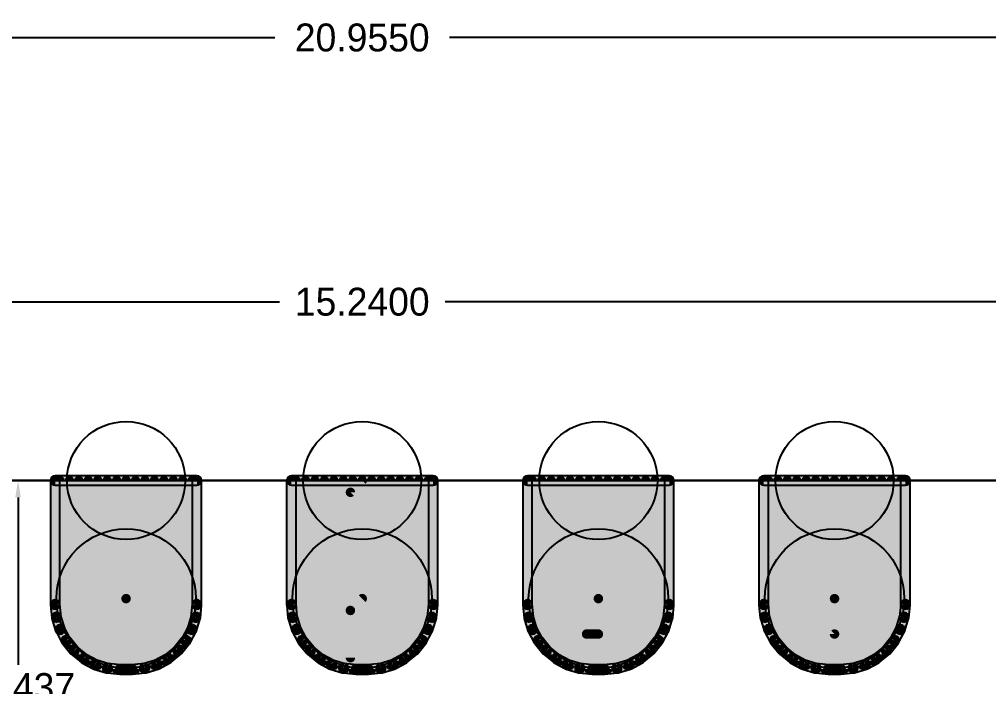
# Model space of a CAD drawing. Extents: x -87.3 to -53.8, y 3.8 to 28.4.
# Drawn here: x -72.25 to -61.83, y 21.18 to 28.35 of the extents above; entities that cross this region are included whole.
import ezdxf

# ---------------------------------------------------------------- set-up
doc = ezdxf.new("R2010")
doc.units = 0
doc.header["$MEASUREMENT"] = 0
doc.layers.get('0').update_dxf_attribs({"linetype": 'CONTINUOUS'})
doc.layers.get('Defpoints').update_dxf_attribs({"linetype": 'CONTINUOUS'})
for name, color, linetype in [('16', 175, 'CONTINUOUS'), ('17', 82, 'CONTINUOUS'), ('20', 213, 'CONTINUOUS')]:
    doc.layers.add(name, color=color, linetype=linetype)
doc.dimstyles.get("Standard").update_dxf_attribs({"dimtxt": 0.18, "dimasz": 0.18, "dimexe": 0.18, "dimexo": 0.0625, "dimgap": 0.09, "dimtad": 0, "dimtih": 1, "dimtoh": 1, "dimdec": 4, "dimzin": 0, "dimdsep": 46, "dimtxsty": 'Standard', "dimcen": 0.09, "dimadec": 0, "dimazin": 0, "dimtfac": 1, "dimtdec": 4, "dimtofl": 0, "dimtmove": 0, "dimatfit": 3, "dimfxl": 1, "dimtolj": 1, "dimtzin": 0, "dimarcsym": 0})

# ---------------------------------------------------------------- blocks, each defined once
blk = doc.blocks.new('ROUNDP')
blk.add_circle((0, 0), 0.5)
blk = doc.blocks.new('*D110')
at = {"color": 2, "linetype": 'Continuous', "lineweight": -2}
for p, q in [((-79.045, 21.552), (-79.045, 28.338)), ((-58.09, 21.552), (-58.09, 28.338))]:
    blk.add_line(p, q, dxfattribs=at)
at = {"color": 0, "linetype": 'Continuous', "lineweight": -2}
for p, q in [((-78.865, 28.158), (-69.507, 28.158)), ((-58.27, 28.158), (-67.627, 28.158))]:
    blk.add_line(p, q, dxfattribs=at)
at = {"color": 0, "linetype": 'Continuous'}
for points in [[(-78.865, 28.188), (-78.865, 28.128), (-79.045, 28.158)], [(-58.27, 28.188), (-58.27, 28.128), (-58.09, 28.158)]]:
    blk.add_solid(points, dxfattribs=at)
at = {"layer": 'Defpoints', "color": 0, "linetype": 'Continuous'}
for p in [(-58.09, 28.158), (-79.045, 21.49), (-58.09, 21.49)]:
    blk.add_point(p, dxfattribs=at)
at = {"color": 0, "linetype": 'Continuous', "insert": (-68.567, 28.158), "char_height": 0.3, "attachment_point": 5}
blk.add_mtext('\\A1;20.9550', dxfattribs=at)
blk = doc.blocks.new('*D112')
at = {"color": 0, "linetype": 'Continuous', "lineweight": -2}
for p, q in [((-76.187, 23.509), (-76.187, 25.497)), ((-60.947, 23.509), (-60.947, 25.497)), ((-76.007, 25.317), (-69.457, 25.317)), ((-61.127, 25.317), (-67.677, 25.317))]:
    blk.add_line(p, q, dxfattribs=at)
at = {"color": 0, "linetype": 'Continuous'}
for points in [[(-76.007, 25.347), (-76.007, 25.287), (-76.187, 25.317)], [(-61.127, 25.347), (-61.127, 25.287), (-60.947, 25.317)]]:
    blk.add_solid(points, dxfattribs=at)
at = {"layer": 'Defpoints', "color": 0, "linetype": 'Continuous'}
for p in [(-76.187, 25.317), (-76.187, 23.447), (-60.947, 23.447)]:
    blk.add_point(p, dxfattribs=at)
at = {"color": 0, "linetype": 'Continuous', "insert": (-68.567, 25.317), "char_height": 0.3, "attachment_point": 5}
blk.add_mtext('\\A1;15.2400', dxfattribs=at)
blk = doc.blocks.new('*D145')
at = {"color": 0, "linetype": 'Continuous', "lineweight": -2}
for p, q in [((-68.63, 23.395), (-72.449, 23.395)), ((-72.269, 23.215), (-72.269, 21.413)), ((-72.269, 19.131), (-72.269, 20.933)), ((-68.757, 18.951), (-72.449, 18.951))]:
    blk.add_line(p, q, dxfattribs=at)
at = {"color": 0, "linetype": 'Continuous'}
for points in [[(-72.299, 23.215), (-72.239, 23.215), (-72.269, 23.395)], [(-72.299, 19.131), (-72.239, 19.131), (-72.269, 18.951)]]:
    blk.add_solid(points, dxfattribs=at)
at = {"layer": 'Defpoints', "color": 0, "linetype": 'Continuous'}
for p in [(-68.567, 23.395), (-72.269, 18.951), (-68.694, 18.951)]:
    blk.add_point(p, dxfattribs=at)
at = {"color": 0, "linetype": 'Continuous', "insert": (-72.269, 21.173), "char_height": 0.3, "attachment_point": 5}
blk.add_mtext('\\A1;4.4437', dxfattribs=at)

msp = doc.modelspace()

# ---------------------------------------------------------------- linework, layer by layer
at = {"layer": '16'}
for points in [[(-71.92022, 23.3961), (-71.92022, 22.0626, 1), (-71.81862, 22.0626), (-71.81862, 23.3961, 1)], [(-70.34542, 23.4469), (-71.86942, 23.4469, 1), (-71.86942, 23.3453), (-70.34542, 23.3453, 1)], [(-70.29462, 22.0626), (-70.29462, 23.3961, 1), (-70.39622, 23.3961), (-70.39622, 22.0626, 1)], [(-69.38022, 23.3961), (-69.38022, 22.0626, 1), (-69.27862, 22.0626), (-69.27862, 23.3961, 1)], [(-67.80542, 23.4469), (-69.32942, 23.4469, 1), (-69.32942, 23.3453), (-67.80542, 23.3453, 1)], [(-67.75462, 22.0626), (-67.75462, 23.3961, 1), (-67.85622, 23.3961), (-67.85622, 22.0626, 1)], [(-66.84022, 23.3961), (-66.84022, 22.0626, 1), (-66.73862, 22.0626), (-66.73862, 23.3961, 1)], [(-65.26542, 23.4469), (-66.78942, 23.4469, 1), (-66.78942, 23.3453), (-65.26542, 23.3453, 1)], [(-65.21462, 22.0626), (-65.21462, 23.3961, 1), (-65.31622, 23.3961), (-65.31622, 22.0626, 1)], [(-64.30022, 23.3961), (-64.30022, 22.0626, 1), (-64.19862, 22.0626), (-64.19862, 23.3961, 1)], [(-62.72542, 23.4469), (-64.24942, 23.4469, 1), (-64.24942, 23.3453), (-62.72542, 23.3453, 1)], [(-62.67462, 22.0626), (-62.67462, 23.3961, 1), (-62.77622, 23.3961), (-62.77622, 22.0626, 1)], [(-71.92002, 22.0576), (-71.90652, 21.9213, 1), (-71.80542, 21.9313), (-71.81882, 22.0676, 1)], [(-70.30832, 21.9213), (-70.29482, 22.0576, 1), (-70.39602, 22.0676), (-70.40942, 21.9313, 1)], [(-69.38002, 22.0576), (-69.36652, 21.9213, 1), (-69.26542, 21.9313), (-69.27882, 22.0676, 1)], [(-67.76832, 21.9213), (-67.75482, 22.0576, 1), (-67.85602, 22.0676), (-67.86942, 21.9313, 1)], [(-66.84002, 22.0576), (-66.82652, 21.9213, 1), (-66.72542, 21.9313), (-66.73882, 22.0676, 1)], [(-65.22832, 21.9213), (-65.21482, 22.0576, 1), (-65.31602, 22.0676), (-65.32942, 21.9313, 1)], [(-64.30002, 22.0576), (-64.28652, 21.9213, 1), (-64.18542, 21.9313), (-64.19882, 22.0676, 1)], [(-62.68832, 21.9213), (-62.67482, 22.0576, 1), (-62.77602, 22.0676), (-62.78942, 21.9313, 1)], [(-71.90462, 21.9116), (-71.86482, 21.7806, 1), (-71.76762, 21.81), (-71.80742, 21.9411, 1)], [(-70.35002, 21.7806), (-70.31022, 21.9116, 1), (-70.40742, 21.9411), (-70.44722, 21.81, 1)], [(-69.36462, 21.9116), (-69.32482, 21.7806, 1), (-69.22762, 21.81), (-69.26742, 21.9411, 1)], [(-67.81002, 21.7806), (-67.77022, 21.9116, 1), (-67.86742, 21.9411), (-67.90722, 21.81, 1)], [(-66.82462, 21.9116), (-66.78482, 21.7806, 1), (-66.68762, 21.81), (-66.72742, 21.9411, 1)], [(-65.27002, 21.7806), (-65.23022, 21.9116, 1), (-65.32742, 21.9411), (-65.36722, 21.81, 1)], [(-64.28462, 21.9116), (-64.24482, 21.7806, 1), (-64.14762, 21.81), (-64.18742, 21.9411, 1)], [(-62.73002, 21.7806), (-62.69022, 21.9116, 1), (-62.78742, 21.9411), (-62.82722, 21.81, 1)], [(-71.86102, 21.7713), (-71.79652, 21.6506, 1), (-71.70692, 21.6985), (-71.77142, 21.8192, 1)], [(-70.41832, 21.6506), (-70.35382, 21.7713, 1), (-70.44342, 21.8192), (-70.50792, 21.6985, 1)], [(-69.32102, 21.7713), (-69.25652, 21.6506, 1), (-69.16692, 21.6985), (-69.23142, 21.8192, 1)], [(-67.87832, 21.6506), (-67.81382, 21.7713, 1), (-67.90342, 21.8192), (-67.96792, 21.6985, 1)], [(-66.78102, 21.7713), (-66.71652, 21.6506, 1), (-66.62692, 21.6985), (-66.69142, 21.8192, 1)], [(-65.33832, 21.6506), (-65.27382, 21.7713, 1), (-65.36342, 21.8192), (-65.42792, 21.6985, 1)], [(-64.24102, 21.7713), (-64.17652, 21.6506, 1), (-64.08692, 21.6985), (-64.15142, 21.8192, 1)], [(-62.79832, 21.6506), (-62.73382, 21.7713, 1), (-62.82342, 21.8192), (-62.88792, 21.6985, 1)], [(-71.79102, 21.6423), (-71.70412, 21.5365, 1), (-71.62552, 21.6009), (-71.71242, 21.7068, 1)], [(-70.51072, 21.5365), (-70.42382, 21.6423, 1), (-70.50242, 21.7068), (-70.58932, 21.6009, 1)], [(-69.25102, 21.6423), (-69.16412, 21.5365, 1), (-69.08552, 21.6009), (-69.17242, 21.7068, 1)], [(-67.97072, 21.5365), (-67.88382, 21.6423, 1), (-67.96242, 21.7068), (-68.04932, 21.6009, 1)], [(-66.71102, 21.6423), (-66.62412, 21.5365, 1), (-66.54552, 21.6009), (-66.63242, 21.7068, 1)], [(-65.43072, 21.5365), (-65.34382, 21.6423, 1), (-65.42242, 21.7068), (-65.50932, 21.6009, 1)], [(-64.17102, 21.6423), (-64.08412, 21.5365, 1), (-64.00552, 21.6009), (-64.09242, 21.7068, 1)], [(-62.89072, 21.5365), (-62.80382, 21.6423, 1), (-62.88242, 21.7068), (-62.96932, 21.6009, 1)], [(-71.69702, 21.5294), (-71.59122, 21.4425, 1), (-71.52672, 21.5211), (-71.63262, 21.608, 1)], [(-70.62362, 21.4425), (-70.51782, 21.5294, 1), (-70.58222, 21.608), (-70.68812, 21.5211, 1)], [(-69.15702, 21.5294), (-69.05122, 21.4425, 1), (-68.98672, 21.5211), (-69.09262, 21.608, 1)], [(-68.08362, 21.4425), (-67.97782, 21.5294, 1), (-68.04222, 21.608), (-68.14812, 21.5211, 1)], [(-66.61702, 21.5294), (-66.51122, 21.4425, 1), (-66.44672, 21.5211), (-66.55262, 21.608, 1)], [(-65.54362, 21.4425), (-65.43782, 21.5294, 1), (-65.50222, 21.608), (-65.60812, 21.5211, 1)], [(-64.07702, 21.5294), (-63.97122, 21.4425, 1), (-63.90672, 21.5211), (-64.01262, 21.608, 1)], [(-63.00362, 21.4425), (-62.89782, 21.5294, 1), (-62.96222, 21.608), (-63.06812, 21.5211, 1)], [(-71.58292, 21.437), (-71.46222, 21.3725, 1), (-71.41432, 21.4621), (-71.53502, 21.5266, 1)], [(-70.75262, 21.3725), (-70.63192, 21.437, 1), (-70.67982, 21.5266), (-70.80052, 21.4621, 1)], [(-69.04292, 21.437), (-68.92222, 21.3725, 1), (-68.87432, 21.4621), (-68.99502, 21.5266, 1)], [(-68.21262, 21.3725), (-68.09192, 21.437, 1), (-68.13982, 21.5266), (-68.26052, 21.4621, 1)], [(-66.50292, 21.437), (-66.38222, 21.3725, 1), (-66.33432, 21.4621), (-66.45502, 21.5266, 1)], [(-65.67262, 21.3725), (-65.55192, 21.437, 1), (-65.59982, 21.5266), (-65.72052, 21.4621, 1)], [(-63.96292, 21.437), (-63.84222, 21.3725, 1), (-63.79432, 21.4621), (-63.91502, 21.5266, 1)], [(-63.13262, 21.3725), (-63.01192, 21.437, 1), (-63.05982, 21.5266), (-63.18052, 21.4621, 1)], [(-71.45292, 21.3687), (-71.32192, 21.3289, 1), (-71.29242, 21.4261), (-71.42352, 21.4659, 1)], [(-71.31222, 21.327), (-71.17592, 21.3135, 1), (-71.16592, 21.4147), (-71.30222, 21.4281, 1)], [(-71.17092, 21.3133), (-71.04392, 21.3133, 1), (-71.04392, 21.4149), (-71.17092, 21.4149, 1)], [(-71.03892, 21.3135), (-70.90262, 21.327, 1), (-70.91262, 21.4281), (-71.04892, 21.4147, 1)], [(-70.89292, 21.3289), (-70.76192, 21.3687, 1), (-70.79132, 21.4659), (-70.92242, 21.4261, 1)], [(-68.91292, 21.3687), (-68.78192, 21.3289, 1), (-68.75242, 21.4261), (-68.88352, 21.4659, 1)], [(-68.77222, 21.327), (-68.63592, 21.3135, 1), (-68.62592, 21.4147), (-68.76222, 21.4281, 1)], [(-68.63092, 21.3133), (-68.50392, 21.3133, 1), (-68.50392, 21.4149), (-68.63092, 21.4149, 1)], [(-68.49892, 21.3135), (-68.36262, 21.327, 1), (-68.37262, 21.4281), (-68.50892, 21.4147, 1)], [(-68.35292, 21.3289), (-68.22192, 21.3687, 1), (-68.25132, 21.4659), (-68.38242, 21.4261, 1)], [(-66.37292, 21.3687), (-66.24192, 21.3289, 1), (-66.21242, 21.4261), (-66.34352, 21.4659, 1)], [(-66.23222, 21.327), (-66.09592, 21.3135, 1), (-66.08592, 21.4147), (-66.22222, 21.4281, 1)], [(-66.09092, 21.3133), (-65.96392, 21.3133, 1), (-65.96392, 21.4149), (-66.09092, 21.4149, 1)], [(-65.95892, 21.3135), (-65.82262, 21.327, 1), (-65.83262, 21.4281), (-65.96892, 21.4147, 1)], [(-65.81292, 21.3289), (-65.68192, 21.3687, 1), (-65.71132, 21.4659), (-65.84242, 21.4261, 1)], [(-63.83292, 21.3687), (-63.70192, 21.3289, 1), (-63.67242, 21.4261), (-63.80352, 21.4659, 1)], [(-63.69222, 21.327), (-63.55592, 21.3135, 1), (-63.54592, 21.4147), (-63.68222, 21.4281, 1)], [(-63.55092, 21.3133), (-63.42392, 21.3133, 1), (-63.42392, 21.4149), (-63.55092, 21.4149, 1)], [(-63.41892, 21.3135), (-63.28262, 21.327, 1), (-63.29262, 21.4281), (-63.42892, 21.4147, 1)], [(-63.27292, 21.3289), (-63.14192, 21.3687, 1), (-63.17132, 21.4659), (-63.30242, 21.4261, 1)]]:
    msp.add_lwpolyline(points, format="xyb", close=True, dxfattribs=at)
at = {"layer": '16', "const_width": 0.1016}
for points in [[(-71.86942, 23.3961), (-71.86942, 22.0626)], [(-70.34542, 23.3961), (-71.86942, 23.3961)], [(-71.81862, 23.3961), (-71.81862, 21.8031)], [(-71.71702, 23.3961), (-71.71702, 21.6323)], [(-71.61542, 23.3961), (-71.61542, 21.5281)], [(-71.51382, 23.3961), (-71.51382, 21.4577)], [(-71.41222, 23.3961), (-71.41222, 21.4094)], [(-71.31062, 23.3961), (-71.31062, 21.3786)], [(-71.20902, 23.3961), (-71.20902, 21.3679)], [(-71.10742, 23.3961), (-71.10742, 21.3641)], [(-71.10742, 23.3961), (-71.10742, 22.1261)], [(-71.00582, 23.3961), (-71.00582, 21.3679)], [(-70.90422, 23.3961), (-70.90422, 21.3786)], [(-70.80262, 23.3961), (-70.80262, 21.4094)], [(-70.70102, 23.3961), (-70.70102, 21.4577)], [(-70.59942, 23.3961), (-70.59942, 21.5281)], [(-70.49782, 23.3961), (-70.49782, 21.6323)], [(-70.39622, 23.3961), (-70.39622, 21.8031)], [(-70.34542, 22.0626), (-70.34542, 23.3961)], [(-69.32942, 23.3961), (-69.32942, 22.0626)], [(-67.80542, 23.3961), (-69.32942, 23.3961)], [(-69.27862, 23.3961), (-69.27862, 21.8031)], [(-69.17702, 23.3961), (-69.17702, 21.6323)], [(-69.07542, 23.3961), (-69.07542, 21.5281)], [(-68.97382, 23.3961), (-68.97382, 21.4577)], [(-68.87222, 23.3961), (-68.87222, 21.4094)], [(-68.77062, 23.3961), (-68.77062, 21.3786)], [(-68.69442, 23.2691), (-68.56742, 23.3961)], [(-68.66902, 23.3961), (-68.66902, 21.3679)], [(-68.56742, 23.3961), (-68.56742, 21.3641)], [(-68.46582, 23.3961), (-68.46582, 21.3679)], [(-68.36422, 23.3961), (-68.36422, 21.3786)], [(-68.26262, 23.3961), (-68.26262, 21.4094)], [(-68.16102, 23.3961), (-68.16102, 21.4577)], [(-68.05942, 23.3961), (-68.05942, 21.5281)], [(-67.95782, 23.3961), (-67.95782, 21.6323)], [(-67.85622, 23.3961), (-67.85622, 21.8031)], [(-67.80542, 22.0626), (-67.80542, 23.3961)], [(-66.78942, 23.3961), (-66.78942, 22.0626)], [(-65.26542, 23.3961), (-66.78942, 23.3961)], [(-66.73862, 23.3961), (-66.73862, 21.8031)], [(-66.63702, 23.3961), (-66.63702, 21.6323)], [(-66.53542, 23.3961), (-66.53542, 21.5281)], [(-66.43382, 23.3961), (-66.43382, 21.4577)], [(-66.33222, 23.3961), (-66.33222, 21.4094)], [(-66.23062, 23.3961), (-66.23062, 21.3786)], [(-66.12902, 23.3961), (-66.12902, 21.3679)], [(-66.02742, 23.3961), (-66.02742, 21.3641)], [(-66.02742, 22.1261), (-66.02742, 23.3961)], [(-65.92582, 23.3961), (-65.92582, 21.3679)], [(-65.82422, 23.3961), (-65.82422, 21.3786)], [(-65.72262, 23.3961), (-65.72262, 21.4094)], [(-65.62102, 23.3961), (-65.62102, 21.4577)], [(-65.51942, 23.3961), (-65.51942, 21.5281)], [(-65.41782, 23.3961), (-65.41782, 21.6323)], [(-65.31622, 23.3961), (-65.31622, 21.8031)], [(-65.26542, 22.0626), (-65.26542, 23.3961)], [(-64.24942, 23.3961), (-64.24942, 22.0626)], [(-62.72542, 23.3961), (-64.24942, 23.3961)], [(-64.19862, 23.3961), (-64.19862, 21.8031)], [(-64.09702, 23.3961), (-64.09702, 21.6323)], [(-63.99542, 23.3961), (-63.99542, 21.5281)], [(-63.89382, 23.3961), (-63.89382, 21.4577)], [(-63.79222, 23.3961), (-63.79222, 21.4094)], [(-63.69062, 23.3961), (-63.69062, 21.3786)], [(-63.58902, 23.3961), (-63.58902, 21.3679)], [(-63.48742, 23.3961), (-63.48742, 21.3641)], [(-63.48742, 22.1261), (-63.48742, 23.3961)], [(-63.38582, 23.3961), (-63.38582, 21.3679)], [(-63.28422, 23.3961), (-63.28422, 21.3786)], [(-63.18262, 23.3961), (-63.18262, 21.4094)], [(-63.08102, 23.3961), (-63.08102, 21.4577)], [(-62.97942, 23.3961), (-62.97942, 21.5281)], [(-62.87782, 23.3961), (-62.87782, 21.6323)], [(-62.77622, 23.3961), (-62.77622, 21.8031)], [(-62.72542, 22.0626), (-62.72542, 23.3961)], [(-68.69442, 21.9991), (-68.69442, 23.2691)], [(-71.86942, 22.0626), (-71.85602, 21.9263)], [(-70.35882, 21.9263), (-70.34542, 22.0626)], [(-69.32942, 22.0626), (-69.31602, 21.9263)], [(-68.56742, 22.1261), (-68.69442, 21.9991)], [(-67.81882, 21.9263), (-67.80542, 22.0626)], [(-66.78942, 22.0626), (-66.77602, 21.9263)], [(-66.02742, 22.1261), (-66.02742, 21.7451)], [(-65.27882, 21.9263), (-65.26542, 22.0626)], [(-64.24942, 22.0626), (-64.23602, 21.9263)], [(-63.48742, 22.1261), (-63.48742, 21.7451)], [(-62.73882, 21.9263), (-62.72542, 22.0626)], [(-68.69442, 21.9991), (-68.69442, 21.4911)], [(-71.85602, 21.9263), (-71.81622, 21.7953)], [(-70.39862, 21.7953), (-70.35882, 21.9263)], [(-69.31602, 21.9263), (-69.27622, 21.7953)], [(-67.85862, 21.7953), (-67.81882, 21.9263)], [(-66.77602, 21.9263), (-66.73622, 21.7953)], [(-65.31862, 21.7953), (-65.27882, 21.9263)], [(-64.23602, 21.9263), (-64.19622, 21.7953)], [(-62.77862, 21.7953), (-62.73882, 21.9263)], [(-71.81622, 21.7953), (-71.75172, 21.6745)], [(-70.46312, 21.6745), (-70.39862, 21.7953)], [(-69.27622, 21.7953), (-69.21172, 21.6745)], [(-67.92312, 21.6745), (-67.85862, 21.7953)], [(-66.73622, 21.7953), (-66.67172, 21.6745)], [(-66.02742, 21.7451), (-66.15442, 21.7451)], [(-65.38312, 21.6745), (-65.31862, 21.7953)], [(-64.19622, 21.7953), (-64.13172, 21.6745)], [(-62.84312, 21.6745), (-62.77862, 21.7953)], [(-71.75172, 21.6745), (-71.66482, 21.5687)], [(-70.55002, 21.5687), (-70.46312, 21.6745)], [(-69.21172, 21.6745), (-69.12482, 21.5687)], [(-68.01002, 21.5687), (-67.92312, 21.6745)], [(-66.67172, 21.6745), (-66.58482, 21.5687)], [(-65.47002, 21.5687), (-65.38312, 21.6745)], [(-64.13172, 21.6745), (-64.04482, 21.5687)], [(-62.93002, 21.5687), (-62.84312, 21.6745)], [(-71.66482, 21.5687), (-71.55902, 21.4818)], [(-70.65582, 21.4818), (-70.55002, 21.5687)], [(-69.12482, 21.5687), (-69.01902, 21.4818)], [(-68.11582, 21.4818), (-68.01002, 21.5687)], [(-66.58482, 21.5687), (-66.47902, 21.4818)], [(-65.57582, 21.4818), (-65.47002, 21.5687)], [(-64.04482, 21.5687), (-63.93902, 21.4818)], [(-63.03582, 21.4818), (-62.93002, 21.5687)], [(-71.55902, 21.4818), (-71.43822, 21.4173)], [(-70.77662, 21.4173), (-70.65582, 21.4818)], [(-69.01902, 21.4818), (-68.89822, 21.4173)], [(-68.23662, 21.4173), (-68.11582, 21.4818)], [(-66.47902, 21.4818), (-66.35822, 21.4173)], [(-65.69662, 21.4173), (-65.57582, 21.4818)], [(-63.93902, 21.4818), (-63.81822, 21.4173)], [(-63.15662, 21.4173), (-63.03582, 21.4818)], [(-71.43822, 21.4173), (-71.30722, 21.3775)], [(-71.30722, 21.3775), (-71.17092, 21.3641)], [(-71.17092, 21.3641), (-71.04392, 21.3641)], [(-71.04392, 21.3641), (-70.90762, 21.3775)], [(-70.90762, 21.3775), (-70.77662, 21.4173)], [(-68.89822, 21.4173), (-68.76722, 21.3775)], [(-68.76722, 21.3775), (-68.63092, 21.3641)], [(-68.63092, 21.3641), (-68.50392, 21.3641)], [(-68.50392, 21.3641), (-68.36762, 21.3775)], [(-68.36762, 21.3775), (-68.23662, 21.4173)], [(-66.35822, 21.4173), (-66.22722, 21.3775)], [(-66.22722, 21.3775), (-66.09092, 21.3641)], [(-66.09092, 21.3641), (-65.96392, 21.3641)], [(-65.96392, 21.3641), (-65.82762, 21.3775)], [(-65.82762, 21.3775), (-65.69662, 21.4173)], [(-63.81822, 21.4173), (-63.68722, 21.3775)], [(-63.68722, 21.3775), (-63.55092, 21.3641)], [(-63.55092, 21.3641), (-63.42392, 21.3641)], [(-63.42392, 21.3641), (-63.28762, 21.3775)], [(-63.28762, 21.3775), (-63.15662, 21.4173)]]:
    msp.add_lwpolyline(points, dxfattribs=at)
at = {"layer": '16', "const_width": 0.0508}
for points in [[(-71.84402, 23.3961, 1), (-71.89482, 23.3961)], [(-71.86942, 23.4215, 1), (-71.86942, 23.3707)], [(-71.79322, 23.3961, 1), (-71.84402, 23.3961)], [(-71.69162, 23.3961, 1), (-71.74242, 23.3961)], [(-71.59002, 23.3961, 1), (-71.64082, 23.3961)], [(-71.48842, 23.3961, 1), (-71.53922, 23.3961)], [(-71.38682, 23.3961, 1), (-71.43762, 23.3961)], [(-71.28522, 23.3961, 1), (-71.33602, 23.3961)], [(-71.18362, 23.3961, 1), (-71.23442, 23.3961)], [(-71.08202, 23.3961, 1), (-71.13282, 23.3961)], [(-71.08202, 23.3961, 1), (-71.13282, 23.3961)], [(-70.98042, 23.3961, 1), (-71.03122, 23.3961)], [(-70.87882, 23.3961, 1), (-70.92962, 23.3961)], [(-70.77722, 23.3961, 1), (-70.82802, 23.3961)], [(-70.67562, 23.3961, 1), (-70.72642, 23.3961)], [(-70.57402, 23.3961, 1), (-70.62482, 23.3961)], [(-70.47242, 23.3961, 1), (-70.52322, 23.3961)], [(-70.37082, 23.3961, 1), (-70.42162, 23.3961)], [(-70.32002, 23.3961, 1), (-70.37082, 23.3961)], [(-70.34542, 23.3707, 1), (-70.34542, 23.4215)], [(-69.30402, 23.3961, 1), (-69.35482, 23.3961)], [(-69.32942, 23.4215, 1), (-69.32942, 23.3707)], [(-69.25322, 23.3961, 1), (-69.30402, 23.3961)], [(-69.15162, 23.3961, 1), (-69.20242, 23.3961)], [(-69.05002, 23.3961, 1), (-69.10082, 23.3961)], [(-68.94842, 23.3961, 1), (-68.99922, 23.3961)], [(-68.84682, 23.3961, 1), (-68.89762, 23.3961)], [(-68.74522, 23.3961, 1), (-68.79602, 23.3961)], [(-68.64362, 23.3961, 1), (-68.69442, 23.3961)], [(-68.54202, 23.3961, 1), (-68.59282, 23.3961)], [(-68.54942, 23.3781, 1), (-68.58542, 23.4141)], [(-68.44042, 23.3961, 1), (-68.49122, 23.3961)], [(-68.33882, 23.3961, 1), (-68.38962, 23.3961)], [(-68.23722, 23.3961, 1), (-68.28802, 23.3961)], [(-68.13562, 23.3961, 1), (-68.18642, 23.3961)], [(-68.03402, 23.3961, 1), (-68.08482, 23.3961)], [(-67.93242, 23.3961, 1), (-67.98322, 23.3961)], [(-67.83082, 23.3961, 1), (-67.88162, 23.3961)], [(-67.78002, 23.3961, 1), (-67.83082, 23.3961)], [(-67.80542, 23.3707, 1), (-67.80542, 23.4215)], [(-66.76402, 23.3961, 1), (-66.81482, 23.3961)], [(-66.78942, 23.4215, 1), (-66.78942, 23.3707)], [(-66.71322, 23.3961, 1), (-66.76402, 23.3961)], [(-66.61162, 23.3961, 1), (-66.66242, 23.3961)], [(-66.51002, 23.3961, 1), (-66.56082, 23.3961)], [(-66.40842, 23.3961, 1), (-66.45922, 23.3961)], [(-66.30682, 23.3961, 1), (-66.35762, 23.3961)], [(-66.20522, 23.3961, 1), (-66.25602, 23.3961)], [(-66.10362, 23.3961, 1), (-66.15442, 23.3961)], [(-66.00202, 23.3961, 1), (-66.05282, 23.3961)], [(-66.00202, 23.3961, 1), (-66.05282, 23.3961)], [(-65.90042, 23.3961, 1), (-65.95122, 23.3961)], [(-65.79882, 23.3961, 1), (-65.84962, 23.3961)], [(-65.69722, 23.3961, 1), (-65.74802, 23.3961)], [(-65.59562, 23.3961, 1), (-65.64642, 23.3961)], [(-65.49402, 23.3961, 1), (-65.54482, 23.3961)], [(-65.39242, 23.3961, 1), (-65.44322, 23.3961)], [(-65.29082, 23.3961, 1), (-65.34162, 23.3961)], [(-65.24002, 23.3961, 1), (-65.29082, 23.3961)], [(-65.26542, 23.3707, 1), (-65.26542, 23.4215)], [(-64.22402, 23.3961, 1), (-64.27482, 23.3961)], [(-64.24942, 23.4215, 1), (-64.24942, 23.3707)], [(-64.17322, 23.3961, 1), (-64.22402, 23.3961)], [(-64.07162, 23.3961, 1), (-64.12242, 23.3961)], [(-63.97002, 23.3961, 1), (-64.02082, 23.3961)], [(-63.86842, 23.3961, 1), (-63.91922, 23.3961)], [(-63.76682, 23.3961, 1), (-63.81762, 23.3961)], [(-63.66522, 23.3961, 1), (-63.71602, 23.3961)], [(-63.56362, 23.3961, 1), (-63.61442, 23.3961)], [(-63.46202, 23.3961, 1), (-63.51282, 23.3961)], [(-63.46202, 23.3961, 1), (-63.51282, 23.3961)], [(-63.36042, 23.3961, 1), (-63.41122, 23.3961)], [(-63.25882, 23.3961, 1), (-63.30962, 23.3961)], [(-63.15722, 23.3961, 1), (-63.20802, 23.3961)], [(-63.05562, 23.3961, 1), (-63.10642, 23.3961)], [(-62.95402, 23.3961, 1), (-63.00482, 23.3961)], [(-62.85242, 23.3961, 1), (-62.90322, 23.3961)], [(-62.75082, 23.3961, 1), (-62.80162, 23.3961)], [(-62.70002, 23.3961, 1), (-62.75082, 23.3961)], [(-62.72542, 23.3707, 1), (-62.72542, 23.4215)], [(-68.71242, 23.2871, 1), (-68.67642, 23.2511)], [(-68.66902, 23.2691, 1), (-68.71982, 23.2691)], [(-71.84412, 22.0651, 1), (-71.89472, 22.0601)], [(-71.08202, 22.1261, 1), (-71.13282, 22.1261)], [(-71.13282, 22.1261, 1), (-71.08202, 22.1261)], [(-70.32012, 22.0601, 1), (-70.37072, 22.0651)], [(-69.30412, 22.0651, 1), (-69.35472, 22.0601)], [(-68.54942, 22.1081, 1), (-68.58542, 22.1441)], [(-68.54942, 22.1081, 1), (-68.58542, 22.1441)], [(-67.78012, 22.0601, 1), (-67.83072, 22.0651)], [(-66.76412, 22.0651, 1), (-66.81472, 22.0601)], [(-66.00202, 22.1261, 1), (-66.05282, 22.1261)], [(-66.05282, 22.1261, 1), (-66.00202, 22.1261)], [(-65.24012, 22.0601, 1), (-65.29072, 22.0651)], [(-64.22412, 22.0651, 1), (-64.27472, 22.0601)], [(-63.46202, 22.1261, 1), (-63.51282, 22.1261)], [(-63.51282, 22.1261, 1), (-63.46202, 22.1261)], [(-62.70012, 22.0601, 1), (-62.75072, 22.0651)], [(-71.89482, 22.0626, 1), (-71.84402, 22.0626)], [(-70.37082, 22.0626, 1), (-70.32002, 22.0626)], [(-69.35482, 22.0626, 1), (-69.30402, 22.0626)], [(-68.71242, 22.0171, 1), (-68.67642, 21.9811)], [(-68.66902, 21.9991, 1), (-68.71982, 21.9991)], [(-68.71982, 21.9991, 1), (-68.66902, 21.9991)], [(-67.83082, 22.0626, 1), (-67.78002, 22.0626)], [(-66.81482, 22.0626, 1), (-66.76402, 22.0626)], [(-65.29082, 22.0626, 1), (-65.24002, 22.0626)], [(-64.27482, 22.0626, 1), (-64.22402, 22.0626)], [(-62.75082, 22.0626, 1), (-62.70002, 22.0626)], [(-71.83172, 21.9337, 1), (-71.88032, 21.919)], [(-71.88132, 21.9238, 1), (-71.83072, 21.9288)], [(-70.38412, 21.9288, 1), (-70.33352, 21.9238)], [(-70.33452, 21.919, 1), (-70.38312, 21.9337)], [(-69.29172, 21.9337, 1), (-69.34032, 21.919)], [(-69.34132, 21.9238, 1), (-69.29072, 21.9288)], [(-67.84412, 21.9288, 1), (-67.79352, 21.9238)], [(-67.79452, 21.919, 1), (-67.84312, 21.9337)], [(-66.75172, 21.9337, 1), (-66.80032, 21.919)], [(-66.80132, 21.9238, 1), (-66.75072, 21.9288)], [(-65.30412, 21.9288, 1), (-65.25352, 21.9238)], [(-65.25452, 21.919, 1), (-65.30312, 21.9337)], [(-64.21172, 21.9337, 1), (-64.26032, 21.919)], [(-64.26132, 21.9238, 1), (-64.21072, 21.9288)], [(-62.76412, 21.9288, 1), (-62.71352, 21.9238)], [(-62.71452, 21.919, 1), (-62.76312, 21.9337)], [(-71.84402, 21.8031, 1), (-71.79322, 21.8031)], [(-71.79382, 21.8073, 1), (-71.83862, 21.7833)], [(-71.84052, 21.7879, 1), (-71.79192, 21.8027)], [(-70.42292, 21.8027, 1), (-70.37432, 21.7879)], [(-70.42162, 21.8031, 1), (-70.37082, 21.8031)], [(-70.37622, 21.7833, 1), (-70.42102, 21.8073)], [(-69.30402, 21.8031, 1), (-69.25322, 21.8031)], [(-69.25382, 21.8073, 1), (-69.29862, 21.7833)], [(-69.30052, 21.7879, 1), (-69.25192, 21.8027)], [(-67.88292, 21.8027, 1), (-67.83432, 21.7879)], [(-67.88162, 21.8031, 1), (-67.83082, 21.8031)], [(-67.83622, 21.7833, 1), (-67.88102, 21.8073)], [(-66.76402, 21.8031, 1), (-66.71322, 21.8031)], [(-66.71382, 21.8073, 1), (-66.75862, 21.7833)], [(-66.76052, 21.7879, 1), (-66.71192, 21.8027)], [(-66.15442, 21.7705, 1), (-66.15442, 21.7197)], [(-66.13642, 21.7271, 1), (-66.17242, 21.7631)], [(-66.02742, 21.7197, 1), (-66.02742, 21.7705)], [(-65.34292, 21.8027, 1), (-65.29432, 21.7879)], [(-65.34162, 21.8031, 1), (-65.29082, 21.8031)], [(-65.29622, 21.7833, 1), (-65.34102, 21.8073)], [(-64.22402, 21.8031, 1), (-64.17322, 21.8031)], [(-64.17382, 21.8073, 1), (-64.21862, 21.7833)], [(-64.22052, 21.7879, 1), (-64.17192, 21.8027)], [(-63.46942, 21.7271, 1), (-63.50542, 21.7631)], [(-62.80292, 21.8027, 1), (-62.75432, 21.7879)], [(-62.80162, 21.8031, 1), (-62.75082, 21.8031)], [(-62.75622, 21.7833, 1), (-62.80102, 21.8073)], [(-71.73202, 21.6906, 1), (-71.77132, 21.6584)], [(-71.77412, 21.6626, 1), (-71.72932, 21.6865)], [(-70.48552, 21.6865, 1), (-70.44072, 21.6626)], [(-70.44352, 21.6584, 1), (-70.48282, 21.6906)], [(-69.19202, 21.6906, 1), (-69.23132, 21.6584)], [(-69.23412, 21.6626, 1), (-69.18932, 21.6865)], [(-67.94552, 21.6865, 1), (-67.90072, 21.6626)], [(-67.90352, 21.6584, 1), (-67.94282, 21.6906)], [(-66.65202, 21.6906, 1), (-66.69132, 21.6584)], [(-66.69412, 21.6626, 1), (-66.64932, 21.6865)], [(-66.05282, 21.7451, 1), (-66.00202, 21.7451)], [(-65.40552, 21.6865, 1), (-65.36072, 21.6626)], [(-65.36352, 21.6584, 1), (-65.40282, 21.6906)], [(-64.11202, 21.6906, 1), (-64.15132, 21.6584)], [(-64.15412, 21.6626, 1), (-64.10932, 21.6865)], [(-63.51282, 21.7451, 1), (-63.46202, 21.7451)], [(-62.86552, 21.6865, 1), (-62.82072, 21.6626)], [(-62.82352, 21.6584, 1), (-62.86282, 21.6906)], [(-71.74242, 21.6323, 1), (-71.69162, 21.6323)], [(-71.64872, 21.5883, 1), (-71.68092, 21.549)], [(-71.68452, 21.5526, 1), (-71.64522, 21.5848)], [(-70.56962, 21.5848, 1), (-70.53032, 21.5526)], [(-70.53392, 21.549, 1), (-70.56612, 21.5883)], [(-70.52322, 21.6323, 1), (-70.47242, 21.6323)], [(-69.20242, 21.6323, 1), (-69.15162, 21.6323)], [(-69.10872, 21.5883, 1), (-69.14092, 21.549)], [(-69.14452, 21.5526, 1), (-69.10522, 21.5848)], [(-68.02962, 21.5848, 1), (-67.99032, 21.5526)], [(-67.99392, 21.549, 1), (-68.02612, 21.5883)], [(-67.98322, 21.6323, 1), (-67.93242, 21.6323)], [(-66.66242, 21.6323, 1), (-66.61162, 21.6323)], [(-66.56872, 21.5883, 1), (-66.60092, 21.549)], [(-66.60452, 21.5526, 1), (-66.56522, 21.5848)], [(-65.48962, 21.5848, 1), (-65.45032, 21.5526)], [(-65.45392, 21.549, 1), (-65.48612, 21.5883)], [(-65.44322, 21.6323, 1), (-65.39242, 21.6323)], [(-64.12242, 21.6323, 1), (-64.07162, 21.6323)], [(-64.02872, 21.5883, 1), (-64.06092, 21.549)], [(-64.06452, 21.5526, 1), (-64.02522, 21.5848)], [(-62.94962, 21.5848, 1), (-62.91032, 21.5526)], [(-62.91392, 21.549, 1), (-62.94612, 21.5883)], [(-62.90322, 21.6323, 1), (-62.85242, 21.6323)], [(-71.64082, 21.5281, 1), (-71.59002, 21.5281)], [(-71.54702, 21.5042, 1), (-71.57092, 21.4594)], [(-71.57512, 21.4622, 1), (-71.54292, 21.5015)], [(-71.53922, 21.4577, 1), (-71.48842, 21.4577)], [(-70.72642, 21.4577, 1), (-70.67562, 21.4577)], [(-70.67192, 21.5015, 1), (-70.63972, 21.4622)], [(-70.64392, 21.4594, 1), (-70.66782, 21.5042)], [(-70.62482, 21.5281, 1), (-70.57402, 21.5281)], [(-69.10082, 21.5281, 1), (-69.05002, 21.5281)], [(-69.00702, 21.5042, 1), (-69.03092, 21.4594)], [(-69.03512, 21.4622, 1), (-69.00292, 21.5015)], [(-68.99922, 21.4577, 1), (-68.94842, 21.4577)], [(-68.71982, 21.4911, 1), (-68.66902, 21.4911)], [(-68.18642, 21.4577, 1), (-68.13562, 21.4577)], [(-68.13192, 21.5015, 1), (-68.09972, 21.4622)], [(-68.10392, 21.4594, 1), (-68.12782, 21.5042)], [(-68.08482, 21.5281, 1), (-68.03402, 21.5281)], [(-66.56082, 21.5281, 1), (-66.51002, 21.5281)], [(-66.46702, 21.5042, 1), (-66.49092, 21.4594)], [(-66.49512, 21.4622, 1), (-66.46292, 21.5015)], [(-66.45922, 21.4577, 1), (-66.40842, 21.4577)], [(-65.64642, 21.4577, 1), (-65.59562, 21.4577)], [(-65.59192, 21.5015, 1), (-65.55972, 21.4622)], [(-65.56392, 21.4594, 1), (-65.58782, 21.5042)], [(-65.54482, 21.5281, 1), (-65.49402, 21.5281)], [(-64.02082, 21.5281, 1), (-63.97002, 21.5281)], [(-63.92702, 21.5042, 1), (-63.95092, 21.4594)], [(-63.95512, 21.4622, 1), (-63.92292, 21.5015)], [(-63.91922, 21.4577, 1), (-63.86842, 21.4577)], [(-63.10642, 21.4577, 1), (-63.05562, 21.4577)], [(-63.05192, 21.5015, 1), (-63.01972, 21.4622)], [(-63.02392, 21.4594, 1), (-63.04782, 21.5042)], [(-63.00482, 21.5281, 1), (-62.95402, 21.5281)], [(-71.43082, 21.4416, 1), (-71.44562, 21.393)], [(-71.45022, 21.3949, 1), (-71.42622, 21.4397)], [(-71.43762, 21.4094, 1), (-71.38682, 21.4094)], [(-71.33602, 21.3786, 1), (-71.28522, 21.3786)], [(-71.30472, 21.4028, 1), (-71.30972, 21.3522)], [(-71.31452, 21.3532, 1), (-71.29982, 21.4018)], [(-71.23442, 21.3679, 1), (-71.18362, 21.3679)], [(-71.17092, 21.3895, 1), (-71.17092, 21.3387)], [(-71.17342, 21.3388, 1), (-71.16842, 21.3894)], [(-71.13282, 21.3641, 1), (-71.08202, 21.3641)], [(-71.04642, 21.3894, 1), (-71.04142, 21.3388)], [(-71.04392, 21.3387, 1), (-71.04392, 21.3895)], [(-71.03122, 21.3679, 1), (-70.98042, 21.3679)], [(-70.91502, 21.4018, 1), (-70.90032, 21.3532)], [(-70.92962, 21.3786, 1), (-70.87882, 21.3786)], [(-70.90512, 21.3522, 1), (-70.91012, 21.4028)], [(-70.82802, 21.4094, 1), (-70.77722, 21.4094)], [(-70.78862, 21.4397, 1), (-70.76462, 21.3949)], [(-70.76922, 21.393, 1), (-70.78402, 21.4416)], [(-68.89082, 21.4416, 1), (-68.90562, 21.393)], [(-68.91022, 21.3949, 1), (-68.88622, 21.4397)], [(-68.89762, 21.4094, 1), (-68.84682, 21.4094)], [(-68.79602, 21.3786, 1), (-68.74522, 21.3786)], [(-68.76472, 21.4028, 1), (-68.76972, 21.3522)], [(-68.77452, 21.3532, 1), (-68.75982, 21.4018)], [(-68.69442, 21.3679, 1), (-68.64362, 21.3679)], [(-68.63092, 21.3895, 1), (-68.63092, 21.3387)], [(-68.63342, 21.3388, 1), (-68.62842, 21.3894)], [(-68.59282, 21.3641, 1), (-68.54202, 21.3641)], [(-68.50642, 21.3894, 1), (-68.50142, 21.3388)], [(-68.50392, 21.3387, 1), (-68.50392, 21.3895)], [(-68.49122, 21.3679, 1), (-68.44042, 21.3679)], [(-68.37502, 21.4018, 1), (-68.36032, 21.3532)], [(-68.38962, 21.3786, 1), (-68.33882, 21.3786)], [(-68.36512, 21.3522, 1), (-68.37012, 21.4028)], [(-68.28802, 21.4094, 1), (-68.23722, 21.4094)], [(-68.24862, 21.4397, 1), (-68.22462, 21.3949)], [(-68.22922, 21.393, 1), (-68.24402, 21.4416)], [(-66.35082, 21.4416, 1), (-66.36562, 21.393)], [(-66.37022, 21.3949, 1), (-66.34622, 21.4397)], [(-66.35762, 21.4094, 1), (-66.30682, 21.4094)], [(-66.25602, 21.3786, 1), (-66.20522, 21.3786)], [(-66.22472, 21.4028, 1), (-66.22972, 21.3522)], [(-66.23452, 21.3532, 1), (-66.21982, 21.4018)], [(-66.15442, 21.3679, 1), (-66.10362, 21.3679)], [(-66.09092, 21.3895, 1), (-66.09092, 21.3387)], [(-66.09342, 21.3388, 1), (-66.08842, 21.3894)], [(-66.05282, 21.3641, 1), (-66.00202, 21.3641)], [(-65.96642, 21.3894, 1), (-65.96142, 21.3388)], [(-65.96392, 21.3387, 1), (-65.96392, 21.3895)], [(-65.95122, 21.3679, 1), (-65.90042, 21.3679)], [(-65.83502, 21.4018, 1), (-65.82032, 21.3532)], [(-65.84962, 21.3786, 1), (-65.79882, 21.3786)], [(-65.82512, 21.3522, 1), (-65.83012, 21.4028)], [(-65.74802, 21.4094, 1), (-65.69722, 21.4094)], [(-65.70862, 21.4397, 1), (-65.68462, 21.3949)], [(-65.68922, 21.393, 1), (-65.70402, 21.4416)], [(-63.81082, 21.4416, 1), (-63.82562, 21.393)], [(-63.83022, 21.3949, 1), (-63.80622, 21.4397)], [(-63.81762, 21.4094, 1), (-63.76682, 21.4094)], [(-63.71602, 21.3786, 1), (-63.66522, 21.3786)], [(-63.68472, 21.4028, 1), (-63.68972, 21.3522)], [(-63.69452, 21.3532, 1), (-63.67982, 21.4018)], [(-63.61442, 21.3679, 1), (-63.56362, 21.3679)], [(-63.55092, 21.3895, 1), (-63.55092, 21.3387)], [(-63.55342, 21.3388, 1), (-63.54842, 21.3894)], [(-63.51282, 21.3641, 1), (-63.46202, 21.3641)], [(-63.42642, 21.3894, 1), (-63.42142, 21.3388)], [(-63.42392, 21.3387, 1), (-63.42392, 21.3895)], [(-63.41122, 21.3679, 1), (-63.36042, 21.3679)], [(-63.29502, 21.4018, 1), (-63.28032, 21.3532)], [(-63.30962, 21.3786, 1), (-63.25882, 21.3786)], [(-63.28512, 21.3522, 1), (-63.29012, 21.4028)], [(-63.20802, 21.4094, 1), (-63.15722, 21.4094)], [(-63.16862, 21.4397, 1), (-63.14462, 21.3949)], [(-63.14922, 21.393, 1), (-63.16402, 21.4416)]]:
    msp.add_lwpolyline(points, format="xyb", dxfattribs=at)
at = {"layer": '20'}
msp.add_lwpolyline([(-77.13992, 23.3948), (-59.99492, 23.3948, 1), (-59.99492, 23.3974), (-77.13992, 23.3974, 1)], format="xyb", close=True, dxfattribs=at)

# ---------------------------------------------------------------- block references
at = {"layer": '17'}
for p, xscale, yscale, rotation in [((-71.10742, 23.3961), 1.269999999999995, 1.269999999999995, 180), ((-71.10742, 23.3961), 1.269999999999995, 1.269999999999995, 180), ((-68.56742, 23.3961), 1.269999999999995, 1.269999999999995, 180), ((-68.56742, 23.3961), 1.269999999999995, 1.269999999999995, 180), ((-66.02742, 23.3961), 1.269999999999995, 1.269999999999995, 180), ((-66.02742, 23.3961), 1.269999999999995, 1.269999999999995, 180), ((-63.48742, 23.3961), 1.269999999999995, 1.269999999999995, 180), ((-63.48742, 23.3961), 1.269999999999995, 1.269999999999995, 180), ((-71.10742, 22.1261), 1.5, 1.5, 270), ((-71.10742, 22.1261), 1.5, 1.5, 270), ((-68.56742, 22.1261), 1.5, 1.5, 270), ((-68.56742, 22.1261), 1.5, 1.5, 270), ((-66.02742, 22.1261), 1.5, 1.5, 270), ((-66.02742, 22.1261), 1.5, 1.5, 270), ((-63.48742, 22.1261), 1.5, 1.5, 270), ((-63.48742, 22.1261), 1.5, 1.5, 270)]:
    msp.add_blockref('ROUNDP', p, dxfattribs=dict(at, xscale=xscale, yscale=yscale, rotation=rotation))

# ---------------------------------------------------------------- dimensions: what is measured, and where the dimension line sits
at = {"linetype": 'Continuous'}
for base, p1, p2, override, picture, middle in [((-58.08992, 28.15757), (-79.04492, 21.4898), (-58.08992, 21.4898), {"dimtxt": 0.3, "dimasz": 0.18, "dimclre": 2}, '*D110', (-68.56742, 28.15757)), ((-76.18742, 25.31661), (-60.94742, 23.4469), (-76.18742, 23.4469), {"dimtxt": 0.3, "dimasz": 0.18}, '*D112', (-68.56742, 25.31661))]:
    dim = msp.add_linear_dim(base=base, p1=p1, p2=p2, dimstyle='Standard', override=override, dxfattribs=at)
    dim.commit()
    dim.dimension.update_dxf_attribs({"geometry": picture, "text_midpoint": middle})
dim = msp.add_linear_dim(base=(-72.26857, 18.9511), p1=(-68.56742, 23.3948), p2=(-68.69442, 18.9511), angle=90, dimstyle='Standard', override={"dimtxt": 0.3}, dxfattribs=at)
dim.commit()
dim.dimension.update_dxf_attribs({"geometry": '*D145', "text_midpoint": (-72.26857, 21.17295), "dimtype": 160})

doc.saveas('drawing.dxf')
